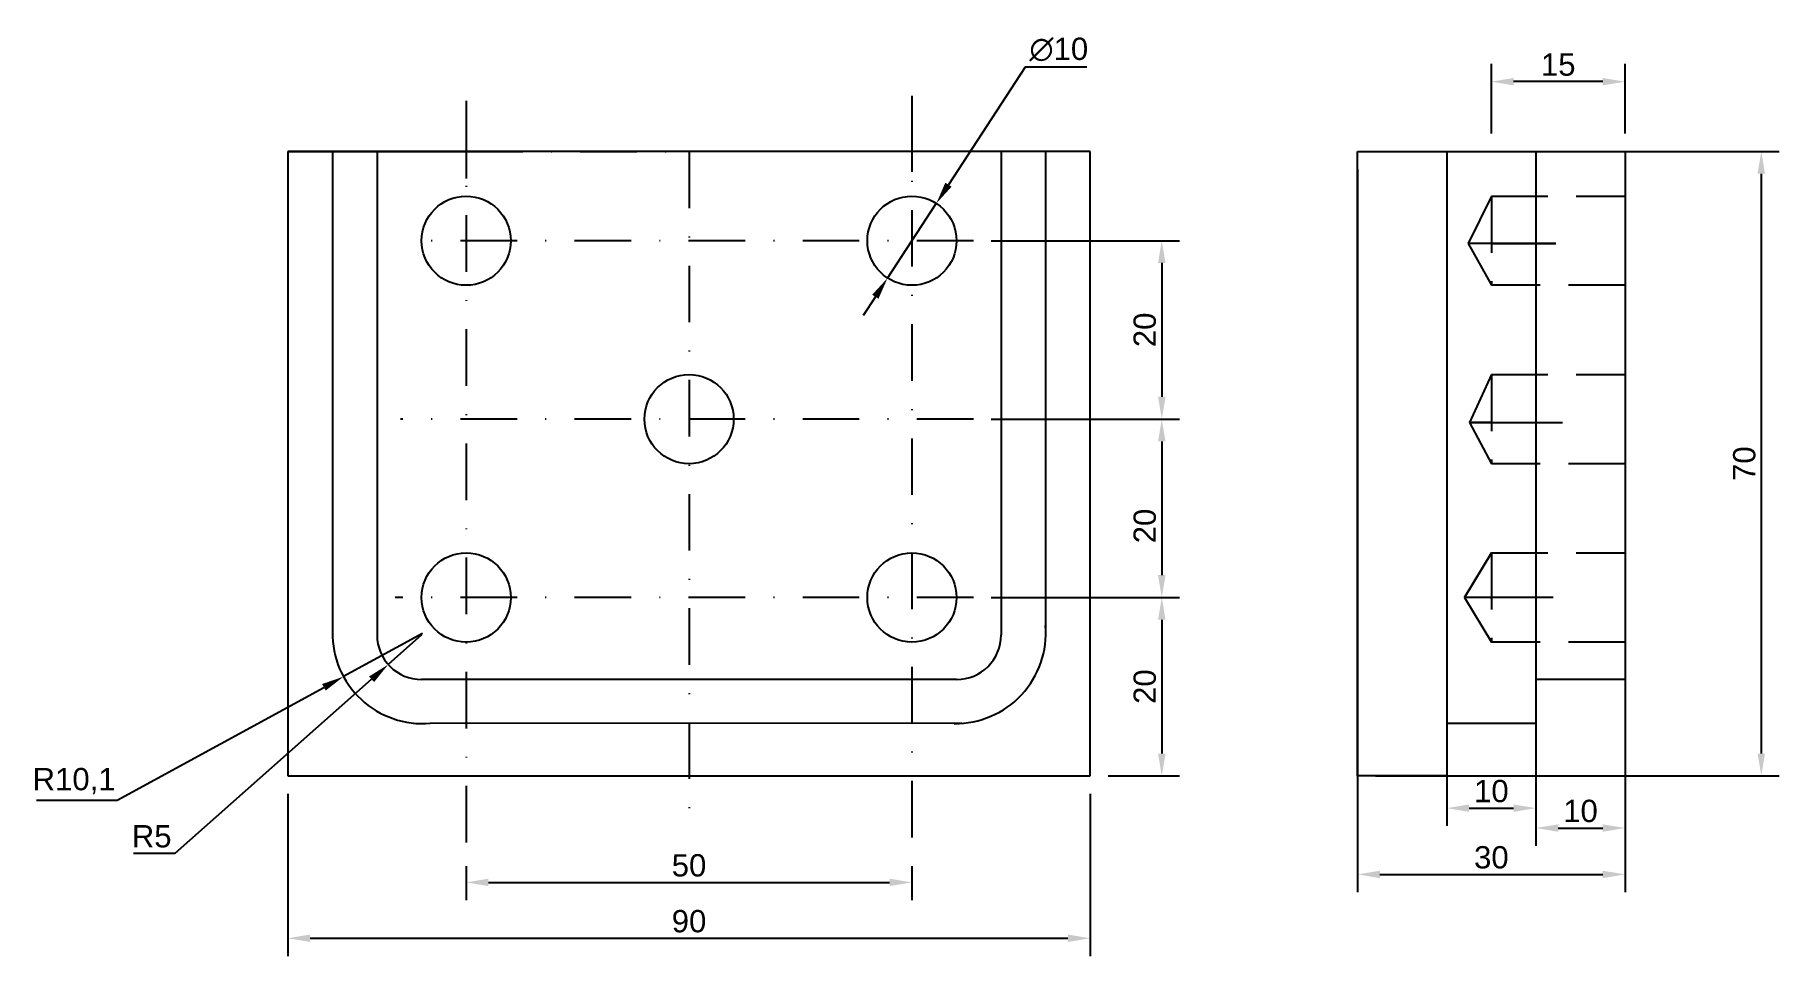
# Model space of a CAD drawing. Header units: millimetres. Extents: x 1903 to 2099, y 1995 to 2098.
import ezdxf

# ---------------------------------------------------------------- set-up
doc = ezdxf.new("R2010")
doc.units = ezdxf.units.MM
doc.linetypes.add('TRACEJADA2', pattern=[9.525, 6.35, -3.175])
doc.linetypes.add('TRAÇOPONTO2', pattern=[12.7, 6.35, -3.175, 0, -3.175])
doc.styles.get("Standard").update_dxf_attribs({"font": 'arial.ttf'})
doc.dimstyles.new('ISO-25', dxfattribs={"dimtxt": 2.5, "dimasz": 2.5, "dimexe": 2, "dimexo": 2, "dimtad": 1, "dimtoh": 1, "dimtxsty": 'Standard', "dimcen": 2.5, "dimadec": 0, "dimazin": 0, "dimtfac": 1, "dimtmove": 0, "dimatfit": 3, "dimfxl": 1, "dimarcsym": 0})

# ---------------------------------------------------------------- blocks, each defined once
blk = doc.blocks.new('*D1')
at = {"color": 0, "lineweight": -2, "transparency": 16777216}
for p, q in [((1946.25, 2031.04), (1942.51, 2027.72)), ((1918.62, 2006.56), (1940.64, 2026.06)), ((1913.94, 2006.56), (1918.62, 2006.56))]:
    blk.add_line(p, q, dxfattribs=at)
at = {"color": 0, "transparency": 16777216}
blk.add_solid([(1940.36, 2026.38), (1940.92, 2025.75), (1942.51, 2027.72)], dxfattribs=at)
at = {"layer": 'Defpoints', "color": 0, "transparency": 16777216}
for p in [(1946.25, 2031.04), (1942.51, 2027.72)]:
    blk.add_point(p, dxfattribs=at)
at = {"color": 0, "transparency": 16777216, "insert": (1915.97, 2008.45), "char_height": 2.5, "attachment_point": 5}
blk.add_mtext('R5', dxfattribs=at)
blk = doc.blocks.new('*D9')
at = {"color": 0, "lineweight": -2, "transparency": 16777216}
for p, q in [((1946.35, 2031.2), (1937.49, 2026.36)), ((1912.09, 2012.51), (1935.29, 2025.16)), ((1903.07, 2012.51), (1912.09, 2012.51))]:
    blk.add_line(p, q, dxfattribs=at)
at = {"color": 0, "transparency": 16777216}
blk.add_solid([(1935.09, 2025.53), (1935.49, 2024.8), (1937.49, 2026.36)], dxfattribs=at)
at = {"layer": 'Defpoints', "color": 0, "transparency": 16777216}
for p in [(1946.35, 2031.2), (1937.49, 2026.36)]:
    blk.add_point(p, dxfattribs=at)
at = {"color": 0, "transparency": 16777216, "insert": (1907.27, 2014.64), "char_height": 2.5, "attachment_point": 5}
blk.add_mtext('R10,1', dxfattribs=at)
blk = doc.blocks.new('*D16')
at = {"color": 0, "lineweight": -2, "transparency": 16777216}
for p, q in [((2013.95, 2094.7), (2005.35, 2081.52)), ((2020.87, 2094.7), (2013.95, 2094.7)), ((1998.52, 2071.05), (2003.99, 2079.42)), ((1997.15, 2068.95), (1995.79, 2066.86))]:
    blk.add_line(p, q, dxfattribs=at)
at = {"color": 0, "transparency": 16777216}
for points in [[(2005, 2081.74), (2005.7, 2081.29), (2003.99, 2079.42)], [(1996.8, 2069.18), (1997.5, 2068.73), (1998.52, 2071.05)]]:
    blk.add_solid(points, dxfattribs=at)
at = {"layer": 'Defpoints', "color": 0, "transparency": 16777216}
for p in [(2003.99, 2079.42), (1998.52, 2071.05)]:
    blk.add_point(p, dxfattribs=at)
at = {"color": 0, "transparency": 16777216, "insert": (2017.73, 2096.67), "char_height": 2.5, "attachment_point": 5}
blk.add_mtext('∅10', dxfattribs=at)
blk = doc.blocks.new('*D17')
at = {"color": 0, "lineweight": -2, "transparency": 16777216}
for p, q in [((2010.15, 2035.24), (2031.28, 2035.24)), ((2029.28, 2032.74), (2029.28, 2017.74)), ((2023.25, 2015.24), (2031.28, 2015.24))]:
    blk.add_line(p, q, dxfattribs=at)
at = {"color": 0, "transparency": 16777216}
for points in [[(2028.86, 2032.74), (2029.7, 2032.74), (2029.28, 2035.24)], [(2028.86, 2017.74), (2029.7, 2017.74), (2029.28, 2015.24)]]:
    blk.add_solid(points, dxfattribs=at)
at = {"layer": 'Defpoints', "color": 0, "transparency": 16777216}
for p in [(2008.15, 2035.24), (2021.25, 2015.24), (2029.28, 2015.24)]:
    blk.add_point(p, dxfattribs=at)
at = {"color": 0, "transparency": 16777216, "insert": (2027.38, 2025.24), "char_height": 2.5, "attachment_point": 5, "rotation": 90}
blk.add_mtext('20', dxfattribs=at)
blk = doc.blocks.new('*D18')
at = {"color": 0, "lineweight": -2, "transparency": 16777216}
for p, q in [((2010.15, 2055.24), (2031.28, 2055.24)), ((2029.28, 2052.74), (2029.28, 2037.74)), ((2010.15, 2035.24), (2031.28, 2035.24))]:
    blk.add_line(p, q, dxfattribs=at)
at = {"color": 0, "transparency": 16777216}
for points in [[(2028.86, 2052.74), (2029.7, 2052.74), (2029.28, 2055.24)], [(2028.86, 2037.74), (2029.7, 2037.74), (2029.28, 2035.24)]]:
    blk.add_solid(points, dxfattribs=at)
at = {"layer": 'Defpoints', "color": 0, "transparency": 16777216}
for p in [(2008.15, 2055.24), (2008.15, 2035.24), (2029.28, 2035.24)]:
    blk.add_point(p, dxfattribs=at)
at = {"color": 0, "transparency": 16777216, "insert": (2027.38, 2043.25), "char_height": 2.5, "attachment_point": 5, "rotation": 90}
blk.add_mtext('20', dxfattribs=at)
blk = doc.blocks.new('*D19')
at = {"color": 0, "lineweight": -2, "transparency": 16777216}
for p, q in [((2010.15, 2075.24), (2031.28, 2075.24)), ((2029.28, 2072.74), (2029.28, 2057.74)), ((2010.15, 2055.24), (2031.28, 2055.24))]:
    blk.add_line(p, q, dxfattribs=at)
at = {"color": 0, "transparency": 16777216}
for points in [[(2028.86, 2072.74), (2029.7, 2072.74), (2029.28, 2075.24)], [(2028.86, 2057.74), (2029.7, 2057.74), (2029.28, 2055.24)]]:
    blk.add_solid(points, dxfattribs=at)
at = {"layer": 'Defpoints', "color": 0, "transparency": 16777216}
for p in [(2008.15, 2075.24), (2008.15, 2055.24), (2029.28, 2055.24)]:
    blk.add_point(p, dxfattribs=at)
at = {"color": 0, "transparency": 16777216, "insert": (2027.38, 2065.24), "char_height": 2.5, "attachment_point": 5, "rotation": 90}
blk.add_mtext('20', dxfattribs=at)
blk = doc.blocks.new('*D20')
at = {"color": 0, "lineweight": -2, "transparency": 16777216}
for p, q in [((1951.25, 2005.12), (1951.25, 2001.29)), ((2001.25, 2005.12), (2001.25, 2001.29)), ((1953.75, 2003.29), (1998.75, 2003.29))]:
    blk.add_line(p, q, dxfattribs=at)
at = {"color": 0, "transparency": 16777216}
for points in [[(1953.75, 2003.71), (1953.75, 2002.88), (1951.25, 2003.29)], [(1998.75, 2003.71), (1998.75, 2002.88), (2001.25, 2003.29)]]:
    blk.add_solid(points, dxfattribs=at)
at = {"layer": 'Defpoints', "color": 0, "transparency": 16777216}
for p in [(1951.25, 2007.12), (2001.25, 2007.12), (2001.25, 2003.29)]:
    blk.add_point(p, dxfattribs=at)
at = {"color": 0, "transparency": 16777216, "insert": (1976.25, 2005.19), "char_height": 2.5, "attachment_point": 5}
blk.add_mtext('50', dxfattribs=at)
blk = doc.blocks.new('*D21')
at = {"color": 0, "lineweight": -2, "transparency": 16777216}
for p, q in [((1931.25, 2013.24), (1931.25, 1995.03)), ((2021.25, 2013.24), (2021.25, 1995.03)), ((1933.75, 1997.03), (2018.75, 1997.03))]:
    blk.add_line(p, q, dxfattribs=at)
at = {"color": 0, "transparency": 16777216}
for points in [[(1933.75, 1997.45), (1933.75, 1996.61), (1931.25, 1997.03)], [(2018.75, 1997.45), (2018.75, 1996.61), (2021.25, 1997.03)]]:
    blk.add_solid(points, dxfattribs=at)
at = {"layer": 'Defpoints', "color": 0, "transparency": 16777216}
for p in [(1931.25, 2015.24), (2021.25, 2015.24), (2021.25, 1997.03)]:
    blk.add_point(p, dxfattribs=at)
at = {"color": 0, "transparency": 16777216, "insert": (1976.25, 1998.93), "char_height": 2.5, "attachment_point": 5}
blk.add_mtext('90', dxfattribs=at)
blk = doc.blocks.new('*D22')
at = {"color": 0, "lineweight": -2, "transparency": 16777216}
for p, q in [((2051.25, 2083.24), (2051.25, 2002.19)), ((2081.25, 2083.24), (2081.25, 2002.19)), ((2053.75, 2004.19), (2078.75, 2004.19))]:
    blk.add_line(p, q, dxfattribs=at)
at = {"color": 0, "transparency": 16777216}
for points in [[(2053.75, 2004.6), (2053.75, 2003.77), (2051.25, 2004.19)], [(2078.75, 2004.6), (2078.75, 2003.77), (2081.25, 2004.19)]]:
    blk.add_solid(points, dxfattribs=at)
at = {"layer": 'Defpoints', "color": 0, "transparency": 16777216}
for p in [(2051.25, 2085.24), (2081.25, 2085.24), (2081.25, 2004.19)]:
    blk.add_point(p, dxfattribs=at)
at = {"color": 0, "transparency": 16777216, "insert": (2066.25, 2006.09), "char_height": 2.5, "attachment_point": 5}
blk.add_mtext('30', dxfattribs=at)
blk = doc.blocks.new('*D23')
at = {"color": 0, "lineweight": -2, "transparency": 16777216}
for p, q in [((2053.25, 2085.24), (2098.53, 2085.24)), ((2096.53, 2082.74), (2096.53, 2017.74)), ((2053.25, 2015.24), (2098.53, 2015.24))]:
    blk.add_line(p, q, dxfattribs=at)
at = {"color": 0, "transparency": 16777216}
for points in [[(2096.11, 2082.74), (2096.95, 2082.74), (2096.53, 2085.24)], [(2096.11, 2017.74), (2096.95, 2017.74), (2096.53, 2015.24)]]:
    blk.add_solid(points, dxfattribs=at)
at = {"layer": 'Defpoints', "color": 0, "transparency": 16777216}
for p in [(2051.25, 2085.24), (2051.25, 2015.24), (2096.53, 2015.24)]:
    blk.add_point(p, dxfattribs=at)
at = {"color": 0, "transparency": 16777216, "insert": (2094.63, 2050.24), "char_height": 2.5, "attachment_point": 5, "rotation": 90}
blk.add_mtext('70', dxfattribs=at)
blk = doc.blocks.new('*D24')
at = {"color": 0, "lineweight": -2, "transparency": 16777216}
for p, q in [((2061.25, 2019.11), (2061.25, 2009.62)), ((2071.25, 2019.11), (2071.25, 2009.62)), ((2063.75, 2011.62), (2068.75, 2011.62))]:
    blk.add_line(p, q, dxfattribs=at)
at = {"color": 0, "transparency": 16777216}
for points in [[(2063.75, 2012.03), (2063.75, 2011.2), (2061.25, 2011.62)], [(2068.75, 2012.03), (2068.75, 2011.2), (2071.25, 2011.62)]]:
    blk.add_solid(points, dxfattribs=at)
at = {"layer": 'Defpoints', "color": 0, "transparency": 16777216}
for p in [(2061.25, 2021.11), (2071.25, 2021.11), (2071.25, 2011.62)]:
    blk.add_point(p, dxfattribs=at)
at = {"color": 0, "transparency": 16777216, "insert": (2066.25, 2013.52), "char_height": 2.5, "attachment_point": 5}
blk.add_mtext('10', dxfattribs=at)
blk = doc.blocks.new('*D25')
at = {"color": 0, "lineweight": -2, "transparency": 16777216}
for p, q in [((2071.25, 2024.04), (2071.25, 2007.39)), ((2081.25, 2024.04), (2081.25, 2007.39)), ((2073.75, 2009.39), (2078.75, 2009.39))]:
    blk.add_line(p, q, dxfattribs=at)
at = {"color": 0, "transparency": 16777216}
for points in [[(2073.75, 2009.8), (2073.75, 2008.97), (2071.25, 2009.39)], [(2078.75, 2009.8), (2078.75, 2008.97), (2081.25, 2009.39)]]:
    blk.add_solid(points, dxfattribs=at)
at = {"layer": 'Defpoints', "color": 0, "transparency": 16777216}
for p in [(2071.25, 2026.04), (2081.25, 2026.04), (2081.25, 2009.39)]:
    blk.add_point(p, dxfattribs=at)
at = {"color": 0, "transparency": 16777216, "insert": (2076.25, 2011.29), "char_height": 2.5, "attachment_point": 5}
blk.add_mtext('10', dxfattribs=at)
blk = doc.blocks.new('*D26')
at = {"color": 0, "lineweight": -2, "transparency": 16777216}
for p, q in [((2066.25, 2087.24), (2066.25, 2095.07)), ((2081.25, 2087.24), (2081.25, 2095.07)), ((2078.75, 2093.07), (2068.75, 2093.07))]:
    blk.add_line(p, q, dxfattribs=at)
at = {"color": 0, "transparency": 16777216}
for points in [[(2068.75, 2093.48), (2068.75, 2092.65), (2066.25, 2093.07)], [(2078.75, 2093.48), (2078.75, 2092.65), (2081.25, 2093.07)]]:
    blk.add_solid(points, dxfattribs=at)
at = {"layer": 'Defpoints', "color": 0, "transparency": 16777216}
for p in [(2066.25, 2093.07), (2066.25, 2085.24), (2081.25, 2085.24)]:
    blk.add_point(p, dxfattribs=at)
at = {"color": 0, "transparency": 16777216, "insert": (2073.75, 2094.97), "char_height": 2.5, "attachment_point": 5}
blk.add_mtext('15', dxfattribs=at)

msp = doc.modelspace()

# ---------------------------------------------------------------- linework, layer by layer
at = {"linetype": 'TRAÇOPONTO2'}
for p, q in [((1951.253, 2090.912), (1951.253, 2007.124)), ((2001.253, 2091.479), (2001.253, 2007.124)), ((1951.253, 2085.236), (1976.253, 2085.236)), ((1976.253, 2085.236), (1976.253, 2011.475)), ((2008.153, 2075.236), (1945.833, 2075.236)), ((2008.153, 2055.236), (1943.899, 2055.236)), ((2008.153, 2035.236), (1943.304, 2035.236))]:
    msp.add_line(p, q, dxfattribs=at)
for p, q in [((2021.253, 2085.236), (1931.253, 2085.236)), ((1931.253, 2085.236), (1931.253, 2015.236)), ((1931.253, 2085.236), (1951.253, 2085.236)), ((1931.253, 2085.236), (1936.253, 2085.236)), ((1931.253, 2085.236), (1936.253, 2085.236)), ((1936.253, 2085.236), (1941.253, 2085.236)), ((1936.253, 2085.236), (1936.253, 2031.365)), ((1941.253, 2085.236), (1941.253, 2031.038)), ((1951.253, 2085.236), (1951.253, 2082.212)), ((2021.253, 2085.236), (2001.253, 2085.236)), ((2001.253, 2085.236), (2001.253, 2082.968)), ((2016.253, 2085.236), (2011.253, 2085.236)), ((2011.253, 2085.236), (2011.253, 2031.038)), ((2021.253, 2085.236), (2016.253, 2085.236)), ((2016.253, 2085.236), (2016.253, 2031.372)), ((2021.253, 2015.236), (2021.253, 2085.236)), ((2051.253, 2015.236), (2051.253, 2085.236)), ((2051.253, 2085.236), (2061.253, 2085.236)), ((2061.253, 2085.236), (2061.253, 2015.236)), ((2061.253, 2085.236), (2071.253, 2085.236)), ((2071.253, 2085.236), (2071.253, 2021.105)), ((2071.253, 2085.236), (2081.253, 2085.236)), ((2081.253, 2085.236), (2081.253, 2026.038)), ((2073.475, 2074.933), (2063.658, 2074.933)), ((2066.253, 2074.933), (2071.253, 2074.933)), ((2071.253, 2074.933), (2071.253, 2074.933)), ((2071.253, 2074.933), (2073.475, 2074.933)), ((2066.253, 2054.868), (2063.807, 2054.868)), ((2063.807, 2054.868), (2074.218, 2054.868)), ((2021.253, 2015.236), (2021.253, 2035.236)), ((2073.186, 2035.249), (2063.221, 2035.249)), ((2006.253, 2026.038), (1946.253, 2026.038)), ((2081.253, 2026.038), (2071.253, 2026.038)), ((2006.89, 2021.105), (1947.208, 2021.134)), ((2071.253, 2021.105), (2061.253, 2021.105)), ((1931.253, 2015.236), (2021.253, 2015.236)), ((2051.253, 2015.236), (2051.253, 2015.236)), ((2061.253, 2015.236), (2051.253, 2015.236))]:
    msp.add_line(p, q)
at = {"linetype": 'TRACEJADA2'}
for p, q in [((2066.253, 2080.236), (2063.658, 2074.933)), ((2066.253, 2080.236), (2081.253, 2080.236)), ((2066.253, 2080.236), (2066.253, 2070.236)), ((2081.253, 2080.236), (2081.253, 2070.236)), ((2063.658, 2074.933), (2066.253, 2070.236)), ((2066.253, 2075.236), (2066.253, 2074.933)), ((2081.253, 2070.236), (2066.253, 2070.236)), ((2066.253, 2060.236), (2063.807, 2054.868)), ((2066.253, 2060.236), (2081.253, 2060.236)), ((2066.253, 2060.236), (2066.253, 2050.236)), ((2081.253, 2060.236), (2081.253, 2050.236)), ((2063.807, 2054.868), (2066.253, 2050.236)), ((2066.253, 2055.236), (2066.253, 2054.868)), ((2081.253, 2050.236), (2066.253, 2050.236)), ((2063.221, 2035.249), (2066.253, 2040.236)), ((2066.253, 2040.236), (2063.221, 2035.249)), ((2066.253, 2040.236), (2081.253, 2040.236)), ((2066.253, 2040.236), (2066.253, 2030.236)), ((2081.253, 2040.236), (2081.253, 2030.236)), ((2063.221, 2035.249), (2066.253, 2030.236)), ((2066.253, 2035.236), (2066.187, 2035.1)), ((2081.253, 2030.236), (2066.253, 2030.236))]:
    msp.add_line(p, q, dxfattribs=at)
for centre in [(1951.253, 2075.236), (2001.253, 2075.236), (1976.253, 2055.236), (1951.253, 2035.236), (2001.253, 2035.236)]:
    msp.add_circle(centre, 5)
for centre, radius, start, end in [((1946.355, 2031.202), 10.104, 179.07273, 274.84322), ((1946.253, 2031.038), 5, 180, 270), ((2006.135, 2031.241), 10.136, 269.26635, 4.76136), ((2006.253, 2031.038), 5, 270, 0)]:
    msp.add_arc(centre, radius, start, end)

# ---------------------------------------------------------------- dimensions: what is measured, and where the dimension line sits
dim = msp.add_diameter_dim_2p(p1=(1998.52, 2071.048), p2=(2003.985, 2079.423), dimstyle='ISO-25')
dim.commit()
dim.dimension.update_dxf_attribs({"geometry": '*D16', "text_midpoint": (2017.725, 2094.699), "dimtype": 163})
for base, p1, p2, picture, middle in [((2066.253, 2093.066), (2081.253, 2085.236), (2066.253, 2085.236), '*D26', (2073.753, 2094.967)), ((2081.253, 2004.185), (2051.253, 2085.236), (2081.253, 2085.236), '*D22', (2066.253, 2006.087)), ((2081.253, 2009.387), (2071.253, 2026.038), (2081.253, 2026.038), '*D25', (2076.253, 2011.289)), ((2071.253, 2011.617), (2061.253, 2021.105), (2071.253, 2021.105), '*D24', (2066.253, 2013.518)), ((2021.253, 1997.03), (1931.253, 2015.236), (2021.253, 2015.236), '*D21', (1976.253, 1998.931)), ((2001.253, 2003.292), (1951.253, 2007.124), (2001.253, 2007.124), '*D20', (1976.253, 2005.194))]:
    dim = msp.add_linear_dim(base=base, p1=p1, p2=p2, dimstyle='ISO-25')
    dim.commit()
    dim.dimension.update_dxf_attribs({"geometry": picture, "text_midpoint": middle})
dim = msp.add_linear_dim(base=(2096.529, 2015.236), p1=(2051.253, 2085.236), p2=(2051.253, 2015.236), angle=90, dimstyle='ISO-25')
dim.commit()
dim.dimension.update_dxf_attribs({"geometry": '*D23', "text_midpoint": (2094.627, 2050.236)})
for base, p1, p2, picture, middle in [((2029.28, 2055.236), (2008.153, 2075.236), (2008.153, 2055.236), '*D19', (2029.28, 2065.236)), ((2029.28, 2035.236), (2008.153, 2055.236), (2008.153, 2035.236), '*D18', (2029.28, 2043.254)), ((2029.28, 2015.236), (2008.153, 2035.236), (2021.253, 2015.236), '*D17', (2029.28, 2025.236))]:
    dim = msp.add_linear_dim(base=base, p1=p1, p2=p2, angle=90, dimstyle='ISO-25')
    dim.commit()
    dim.dimension.update_dxf_attribs({"geometry": picture, "text_midpoint": middle, "dimtype": 160})
for center, mpoint, picture, middle in [((1946.355, 2031.202), (1937.486, 2026.362), '*D9', (1907.268, 2012.508)), ((1946.253, 2031.038), (1942.51, 2027.722), '*D1', (1915.969, 2006.557))]:
    dim = msp.add_radius_dim(center=center, mpoint=mpoint, dimstyle='ISO-25')
    dim.commit()
    dim.dimension.update_dxf_attribs({"geometry": picture, "text_midpoint": middle, "dimtype": 164})

doc.saveas('drawing.dxf')
